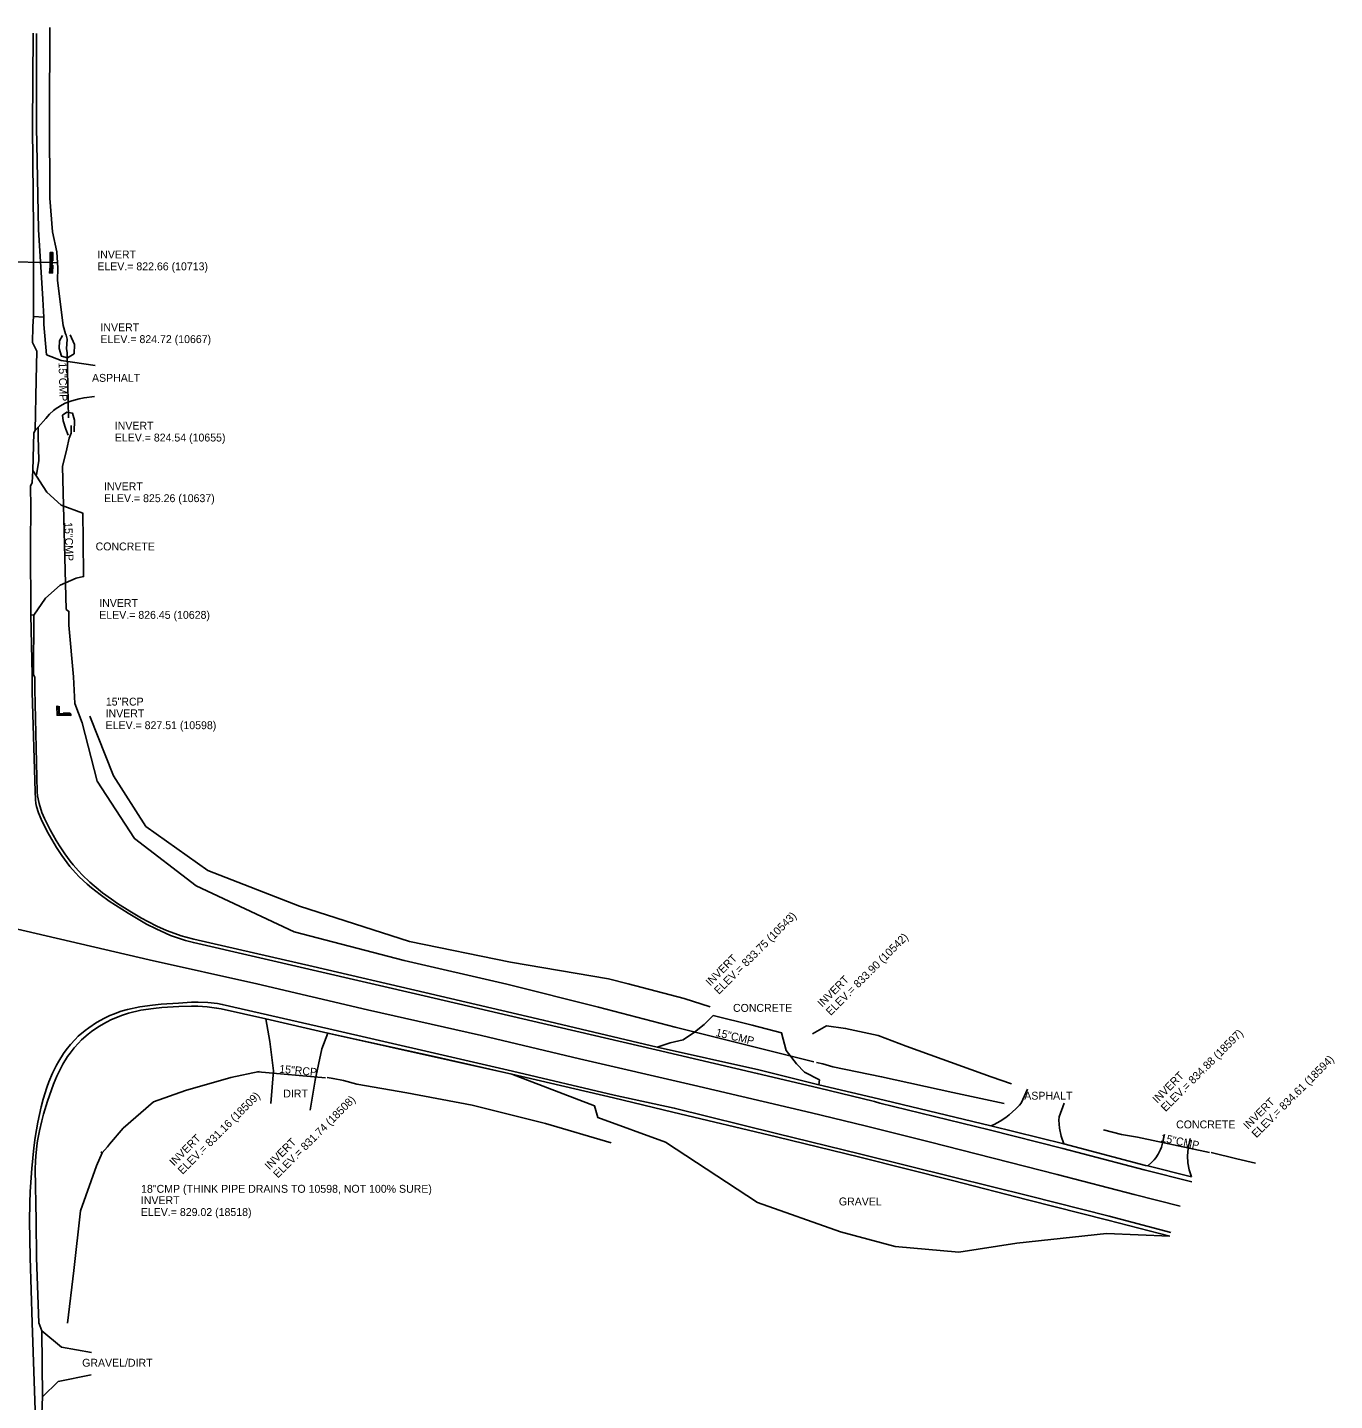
# Model space of a CAD drawing. Extents: x 4874250 to 4894764, y 3790958 to 3811930.
# Drawn here: x 4890478 to 4890975, y 3807933 to 3808454 of the extents above; entities that cross this region are included whole.
import ezdxf

# ---------------------------------------------------------------- set-up
doc = ezdxf.new("R2010")
doc.units = 0
for name, color, linetype in [('R_CM_CRAIL_PR', 7, 'Continuous'), ('R_CM_CUT_PR', 7, 'Continuous'), ('R_CM_DITCH_PR', 7, 'Continuous'), ('R_CM_FILL_PR', 7, 'Continuous'), ('R_CM_GRPOST_PR', 7, 'Continuous'), ('R_CM_MPES_PR', 7, 'Continuous'), ('R_PL_CNTINT_PR', 7, 'Continuous'), ('R_PL_ENTR_EX', 7, 'Continuous')]:
    doc.layers.add(name, color=color, linetype=linetype)

msp = doc.modelspace()

# ---------------------------------------------------------------- linework, layer by layer
at = {"layer": 'R_CM_CRAIL_PR'}
for points in [[(4890920.66, 3808015.66), (4890902.53, 3808020.34), (4890871.71, 3808028.35), (4890843.7, 3808035.42), (4890802.14, 3808045.65), (4890800.15, 3808046.27), (4890778.69, 3808051.39), (4890755.61, 3808056.9), (4890717.21, 3808065.85), (4890674.11, 3808075.92), (4890629.07, 3808086.41), (4890586.89, 3808096.07), (4890541.44, 3808106.59), (4890538.46, 3808107.37), (4890536.52, 3808107.97), (4890532.73, 3808109.35), (4890530.87, 3808110.12), (4890527.23, 3808111.81), (4890523.65, 3808113.66), (4890516.65, 3808117.73), (4890511.86, 3808120.76), (4890509.5, 3808122.34), (4890506.05, 3808124.81), (4890502.72, 3808127.42), (4890501.12, 3808128.78), (4890498.06, 3808131.64), (4890496.62, 3808133.14), (4890494.56, 3808135.49), (4890493.47, 3808136.86), (4890491.41, 3808139.7), (4890489.49, 3808142.67), (4890485.93, 3808148.86), (4890483.57, 3808153.47), (4890482.61, 3808155.84), (4890481.89, 3808158.26), (4890481.64, 3808159.49), (4890481.46, 3808160.96), (4890481.3, 3808163.97), (4890480.14, 3808201.78), (4890480.15, 3808208.36), (4890479.63, 3808231.14), (4890479.53, 3808257.96), (4890479.65, 3808271.9), (4890479.58, 3808280.01), (4890480.18, 3808281.35), (4890480.48, 3808285.88), (4890480.77, 3808300.2), (4890481.35, 3808301.11), (4890481.75, 3808320.31), (4890481.98, 3808331.29), (4890480.29, 3808334.55), (4890480.44, 3808340.66), (4890480.64, 3808344.44), (4890480.68, 3808351.38), (4890480.75, 3808377.56), (4890480.36, 3808416.48), (4890480.62, 3808452.04)], [(4890484.67, 3808344.23), (4890484.26, 3808350.98), (4890482.61, 3808377.52), (4890481.89, 3808416.35), (4890481.83, 3808451.95)], [(4890481.87, 3808284.27), (4890482.71, 3808289.78), (4890482.42, 3808298.97), (4890482.49, 3808302.35)], [(4890920.57, 3808017.66), (4890903.98, 3808021.86), (4890903.08, 3808021.9), (4890872.06, 3808030.14), (4890844.31, 3808037.02), (4890803.75, 3808046.73), (4890778.93, 3808052.61), (4890756.14, 3808058.24), (4890717.56, 3808066.91), (4890674.34, 3808077.17), (4890629.34, 3808087.59), (4890586.89, 3808097.48), (4890541.58, 3808107.9), (4890538.67, 3808108.65), (4890536.76, 3808109.22), (4890533.02, 3808110.52), (4890531.19, 3808111.25), (4890527.6, 3808112.85), (4890524.09, 3808114.61), (4890521.78, 3808115.86), (4890517.24, 3808118.52), (4890512.57, 3808121.51), (4890510.29, 3808123.08), (4890506.94, 3808125.54), (4890503.72, 3808128.15), (4890502.16, 3808129.51), (4890499.18, 3808132.36), (4890497.76, 3808133.85), (4890495.73, 3808136.17), (4890494.63, 3808137.54), (4890492.54, 3808140.37), (4890490.6, 3808143.31), (4890489.37, 3808145.32), (4890487.04, 3808149.44), (4890484.86, 3808153.78), (4890483.92, 3808156.01), (4890482.8, 3808159.44), (4890482.22, 3808162.41), (4890482.12, 3808163.93), (4890481.16, 3808202.85), (4890481.19, 3808207.28), (4890480.74, 3808208.39), (4890480.78, 3808230.97)], [(4890481.85, 3807914.2), (4890480.22, 3807962.11), (4890479.46, 3807986.94), (4890479.22, 3808000.97), (4890479.25, 3808007.6), (4890479.42, 3808012.01), (4890480.03, 3808020.81), (4890480.83, 3808028.68), (4890481.35, 3808032.6), (4890482.33, 3808038.45), (4890483.62, 3808044.26), (4890484.39, 3808047.15), (4890485.78, 3808051.58), (4890486.58, 3808053.76), (4890487.92, 3808056.96), (4890489.45, 3808060.07), (4890490.28, 3808061.58), (4890492.12, 3808064.5), (4890493.12, 3808065.9), (4890494.74, 3808067.91), (4890496.49, 3808069.8), (4890497.72, 3808071), (4890500.35, 3808073.24), (4890501.73, 3808074.28), (4890504.62, 3808076.19), (4890507.65, 3808077.87), (4890509.74, 3808078.86), (4890511.15, 3808079.46), (4890514.03, 3808080.5), (4890516.37, 3808081.18), (4890521.12, 3808082.22), (4890525.95, 3808082.89), (4890529.2, 3808083.2), (4890535.73, 3808083.65), (4890540.71, 3808083.92), (4890543.19, 3808083.97), (4890546.9, 3808083.87), (4890550.59, 3808083.45), (4890552.42, 3808083.09), (4890592.92, 3808073.79), (4890632.99, 3808064.59), (4890662.67, 3808057.7), (4890701.28, 3808048.68), (4890724.04, 3808043.71), (4890762.97, 3808034.07), (4890794.95, 3808026.21), (4890830.12, 3808017.5), (4890858.69, 3808010.36), (4890889.27, 3808002.64), (4890912.68, 3807996.52)], [(4890483.92, 3807927.54), (4890484.16, 3807934.07), (4890483.91, 3807959.11), (4890482.69, 3807962.15), (4890481.8, 3807986.83), (4890481.66, 3808000.98), (4890481.39, 3808020.57), (4890481.42, 3808023.55), (4890481.53, 3808025.52), (4890481.92, 3808029.41), (4890482.2, 3808031.33), (4890482.92, 3808035.14), (4890483.81, 3808038.91), (4890484.49, 3808041.41), (4890486.01, 3808046.38), (4890488.29, 3808052.77), (4890489.6, 3808055.89), (4890491.07, 3808058.93), (4890491.87, 3808060.41), (4890493.61, 3808063.27), (4890494.57, 3808064.64), (4890496.11, 3808066.62), (4890497.75, 3808068.46), (4890498.92, 3808069.63), (4890501.41, 3808071.82), (4890502.73, 3808072.84), (4890505.48, 3808074.73), (4890508.38, 3808076.4), (4890510.37, 3808077.38), (4890514.48, 3808079.04), (4890516.78, 3808079.77), (4890521.47, 3808080.89), (4890526.24, 3808081.62), (4890529.45, 3808081.95), (4890535.89, 3808082.32), (4890540.68, 3808082.43), (4890543.07, 3808082.4), (4890546.65, 3808082.19), (4890550.21, 3808081.73), (4890551.99, 3808081.39), (4890568.91, 3808077.7), (4890592.54, 3808072.22), (4890632.83, 3808063.35), (4890662.39, 3808056.6), (4890700.97, 3808047.6), (4890723.57, 3808042.16), (4890762.93, 3808032.76), (4890794.6, 3808025.06), (4890829.79, 3808016.2), (4890858.29, 3808008.87), (4890888.77, 3808001.22), (4890912.29, 3807995.1)]]:
    msp.add_lwpolyline(points, dxfattribs=at)
at = {"layer": 'R_CM_CUT_PR'}
for points in [[(4890491.74, 3808337.24), (4890490.63, 3808335.16), (4890490.45, 3808332.31), (4890491.28, 3808329.41), (4890493.67, 3808328.69), (4890496.19, 3808330.26), (4890496.28, 3808333.82), (4890494.64, 3808337.5)], [(4890496.12, 3808300.65), (4890496.24, 3808305.01), (4890495.49, 3808307.74), (4890493.38, 3808308.05), (4890491.77, 3808306.89), (4890491.95, 3808304.8), (4890493.04, 3808301.65), (4890493.82, 3808299.36)], [(4890737.72, 3808082.21), (4890727.83, 3808085.35), (4890706.54, 3808090.99), (4890699.12, 3808092.81), (4890661.93, 3808099.11), (4890623.47, 3808107.07), (4890581.74, 3808120.38), (4890546.92, 3808133.99), (4890523.41, 3808150.75), (4890511.03, 3808169.96), (4890502.1, 3808192.66)], [(4890852.13, 3808052.89), (4890844.46, 3808055.66), (4890825.88, 3808062.36), (4890812.16, 3808067.23), (4890801.58, 3808071.29), (4890789.13, 3808074.01), (4890781.84, 3808074.93), (4890776.61, 3808071.95)]]:
    msp.add_lwpolyline(points, dxfattribs=at)
at = {"layer": 'R_CM_DITCH_PR'}
for points in [[(4890487.95, 3808364.89), (4890450.6, 3808365.48)], [(4890488, 3808368.47), (4890487.56, 3808361.39), (4890486.97, 3808361.25), (4890487.38, 3808368.53), (4890488, 3808368.47)], [(4890493.96, 3808305.97), (4890493.45, 3808330.25)], [(4890493.06, 3808233.14), (4890491.73, 3808287.41)], [(4890490.24, 3808196.33), (4890490.28, 3808193.46), (4890494.86, 3808193.49), (4890494.83, 3808192.85), (4890489.68, 3808192.96), (4890489.62, 3808196.47), (4890490.24, 3808196.33)], [(4890777.11, 3808061.33), (4890724.41, 3808074.49)], [(4890591.63, 3808055.21), (4890565.89, 3808057.54)], [(4890927.39, 3808026.89), (4890900.07, 3808032.74)]]:
    msp.add_lwpolyline(points, dxfattribs=at)
at = {"layer": 'R_CM_FILL_PR'}
for points in [[(4890488.04, 3808363.93), (4890487.97, 3808360.98), (4890486.79, 3808360.92), (4890486.98, 3808363.58), (4890487.07, 3808365.99), (4890487, 3808368.69), (4890488.09, 3808368.69), (4890488.07, 3808367.04), (4890488.09, 3808366.12), (4890488.05, 3808365.57)], [(4890490.5, 3808193.73), (4890490.5, 3808196.4)], [(4890494.66, 3808193.81), (4890491.91, 3808193.8)]]:
    msp.add_lwpolyline(points, dxfattribs=at)
at = {"layer": 'R_CM_GRPOST_PR'}
for points in [[(4890504.18, 3808325.85), (4890491.27, 3808327.75), (4890485.66, 3808329.91), (4890484.64, 3808341.43), (4890484.67, 3808344.23), (4890480.64, 3808344.44)], [(4890481.35, 3808301.11), (4890482.49, 3808302.35), (4890485.34, 3808305.74), (4890486.81, 3808307.35), (4890488.29, 3808308.68), (4890489.34, 3808309.47), (4890491.6, 3808310.86), (4890492.79, 3808311.45), (4890495.32, 3808312.44), (4890498.03, 3808313.18), (4890499.92, 3808313.55), (4890503.91, 3808314)], [(4890479.63, 3808231.14), (4890480.78, 3808230.97), (4890485.24, 3808237.43), (4890490.78, 3808242.38), (4890496.94, 3808245.05), (4890499.7, 3808245.63), (4890499.57, 3808259.64), (4890499.47, 3808269.7), (4890491.26, 3808272.73), (4890485.77, 3808277.67), (4890480.48, 3808285.88)], [(4890778.93, 3808052.61), (4890779.28, 3808054.45), (4890773.51, 3808057.42), (4890770.5, 3808060.53), (4890766.64, 3808065.58), (4890764.83, 3808072.37), (4890753.61, 3808075.23), (4890738.88, 3808078.87), (4890735.45, 3808075.51), (4890731.74, 3808072.62), (4890727.4, 3808069.69), (4890722.48, 3808068.51), (4890717.56, 3808066.91)], [(4890568.91, 3808077.7), (4890570.48, 3808069.06), (4890571.87, 3808057.94), (4890570.85, 3808045.43)], [(4890585.84, 3808042.92), (4890587.68, 3808054.33), (4890590.26, 3808066.19), (4890592.54, 3808072.22), (4890662.39, 3808056.6), (4890693.75, 3808044.63), (4890695.04, 3808040.17), (4890720.78, 3808030.84), (4890755.65, 3808007.86), (4890787.19, 3807996.76), (4890808.01, 3807991.1), (4890832.17, 3807989.03), (4890854.22, 3807992.44), (4890888.29, 3807996.15), (4890912.29, 3807995.1)], [(4890858.22, 3808050.87), (4890856.52, 3808046.94), (4890855.8, 3808045.65), (4890855.2, 3808044.86), (4890853.85, 3808043.4), (4890851.33, 3808041.14), (4890850, 3808040.11), (4890847.87, 3808038.73), (4890845.55, 3808037.53), (4890844.31, 3808037.02)], [(4890872.06, 3808030.14), (4890871.05, 3808033.07), (4890870.43, 3808036.11), (4890870.2, 3808039.2), (4890870.22, 3808040.47), (4890872.21, 3808045.55)], [(4890910.16, 3808033.5), (4890909.52, 3808030.43), (4890909.12, 3808028.94), (4890908.78, 3808027.99), (4890907.9, 3808026.21), (4890906.96, 3808024.79), (4890906.41, 3808024.12), (4890905.52, 3808023.17), (4890903.98, 3808021.86)], [(4890920.57, 3808017.66), (4890919.65, 3808020.24), (4890919.12, 3808022.91), (4890918.98, 3808025.64), (4890919.25, 3808028.36), (4890919.27, 3808028.5), (4890920.04, 3808032.18)], [(4890502.68, 3807950.95), (4890491.39, 3807952.92), (4890483.91, 3807959.11)], [(4890484.16, 3807934.07), (4890490.08, 3807939.93), (4890502.58, 3807942.44)]]:
    msp.add_lwpolyline(points, dxfattribs=at)
at = {"layer": 'R_CM_MPES_PR'}
for points in [[(4890486.87, 3808454.22), (4890486.82, 3808419.9), (4890486.85, 3808389.42), (4890487.9, 3808376.6), (4890489.62, 3808368.96), (4890489.86, 3808364.87)], [(4890493.45, 3808330.25), (4890493.5, 3808330.71), (4890493.27, 3808332.19), (4890493.48, 3808335.78), (4890493.08, 3808337.28), (4890492.81, 3808337.84), (4890491.98, 3808341.03), (4890489.86, 3808358.05), (4890489.94, 3808362.97), (4890489.86, 3808364.87), (4890487.95, 3808364.89)], [(4890491.73, 3808287.41), (4890493.35, 3808294.17), (4890494.27, 3808298.19), (4890494.99, 3808300.17), (4890494.95, 3808303.07)], [(4890724.41, 3808074.49), (4890695.33, 3808082.12), (4890660.42, 3808090.82), (4890621.43, 3808099.74), (4890579.76, 3808110.66), (4890542.44, 3808128.14), (4890519, 3808146.12), (4890504.85, 3808167.87), (4890499.23, 3808190.09), (4890496.45, 3808197.43), (4890495.87, 3808207.54), (4890494.11, 3808227.14), (4890494.17, 3808232.38), (4890493.06, 3808233.14)], [(4890566.45, 3808057.61), (4890555.66, 3808055.33), (4890538.44, 3808050.42), (4890526.28, 3808046.1), (4890514.8, 3808036.06), (4890509.56, 3808029.98), (4890508.79, 3808028.99), (4890506.72, 3808026.7)], [(4890849.35, 3808045.51), (4890829.94, 3808049.72), (4890802.85, 3808055.67), (4890784.3, 3808059.43), (4890780.48, 3808060.6), (4890778.11, 3808061.07)], [(4890700.1, 3808030.58), (4890675.16, 3808037.85), (4890647.35, 3808044.81), (4890622.56, 3808049.49), (4890603.48, 3808052.85), (4890598.45, 3808054.27), (4890594.52, 3808054.96), (4890592.26, 3808055.36)], [(4890887.11, 3808035.46), (4890893.9, 3808033.68), (4890900.07, 3808032.74)], [(4890493.58, 3807962.01), (4890496.02, 3807982.02), (4890498.54, 3808004.67), (4890504.58, 3808021.83), (4890506.72, 3808026.7), (4890506.24, 3808027.11)], [(4890927.95, 3808026.82), (4890937.72, 3808024.52), (4890944.8, 3808022.85)]]:
    msp.add_lwpolyline(points, dxfattribs=at)
at = {"layer": 'R_PL_CNTINT_PR'}
for points in [[(4890776.26, 3808041.88), (4890731.35, 3808052.45), (4890688.1, 3808062.44), (4890650.86, 3808071.34), (4890607.62, 3808081.08), (4890565.55, 3808090.97), (4890524.65, 3808100.1), (4890468.68, 3808113.09), (4890430.07, 3808122.35), (4890383.76, 3808133.1), (4890330.01, 3808146.19)], [(4890916.23, 3808006.45), (4890898.77, 3808010.93), (4890869.45, 3808018.49), (4890820.88, 3808030.93), (4890796.55, 3808036.98), (4890776.26, 3808041.88)]]:
    msp.add_lwpolyline(points, dxfattribs=at)

# ---------------------------------------------------------------- texts
at = {"layer": 'R_PL_ENTR_EX'}
for s, p in [('ELEV.= 822.66 (10713)', (4890504.94, 3808361.98)), ('INVERT', (4890504.94, 3808366.48)), ('INVERT', (4890506.12, 3808338.83)), ('ELEV.= 824.72 (10667)', (4890506.12, 3808334.33)), ('ASPHALT', (4890502.92, 3808319.62)), ('INVERT', (4890511.58, 3808301.45)), ('ELEV.= 824.54 (10655)', (4890511.58, 3808296.95)), ('ELEV.= 825.26 (10637)', (4890507.49, 3808273.91)), ('INVERT', (4890507.49, 3808278.41)), ('CONCRETE', (4890504.29, 3808255.58)), ('INVERT', (4890505.68, 3808234.09)), ('ELEV.= 826.45 (10628)', (4890505.68, 3808229.59)), ('15"RCP', (4890508.18, 3808196.64)), ('INVERT', (4890508.09, 3808192.18)), ('ELEV.= 827.51 (10598)', (4890508.09, 3808187.68)), ('CONCRETE', (4890746.38, 3808080.3)), ('DIRT', (4890575.57, 3808047.76)), ('ASPHALT', (4890857.02, 3808046.94)), ('CONCRETE', (4890914.69, 3808036.03)), ('INVERT', (4890521.47, 3808007.24)), ('18"CMP (THINK PIPE DRAINS TO 10598, NOT 100% SURE)', (4890521.57, 3808011.57)), ('ELEV.= 829.02 (18518)', (4890521.47, 3808002.74)), ('GRAVEL', (4890786.6, 3808006.76)), ('GRAVEL/DIRT', (4890499.18, 3807945.5))]:
    msp.add_text(s, height=3, dxfattribs=at).set_placement(p)
for s, rotation, p in [('15"CMP', 271.4119, (4890490.22, 3808326.99)), ('15"CMP', 271.8259, (4890492.45, 3808266.26)), ('ELEV.= 833.75 (10543)', 45, (4890741, 3808086.73)), ('ELEV.= 833.90 (10542)', 45, (4890783.46, 3808078.68)), ('INVERT', 45, (4890737.81, 3808089.91)), ('INVERT', 45, (4890780.28, 3808081.86)), ('15"CMP', 346.5318, (4890739.61, 3808071.15)), ('ELEV.= 834.88 (18597)', 45, (4890910.69, 3808042.18)), ('ELEV.= 834.61 (18594)', 45, (4890945.18, 3808032.26)), ('15"RCP', 354.7513, (4890573.95, 3808057.19)), ('INVERT', 45, (4890907.51, 3808045.36)), ('ELEV.= 831.16 (18509)', 45, (4890537.29, 3808018.36)), ('ELEV.= 831.74 (18508)', 45, (4890573.51, 3808016.93)), ('INVERT', 45, (4890942, 3808035.44)), ('INVERT', 45, (4890534.11, 3808021.54)), ('INVERT', 45, (4890570.33, 3808020.11)), ('15"CMP', 348.0104, (4890908.62, 3808031.12))]:
    msp.add_text(s, height=3, rotation=rotation, dxfattribs=at).set_placement(p)

doc.saveas('drawing.dxf')
